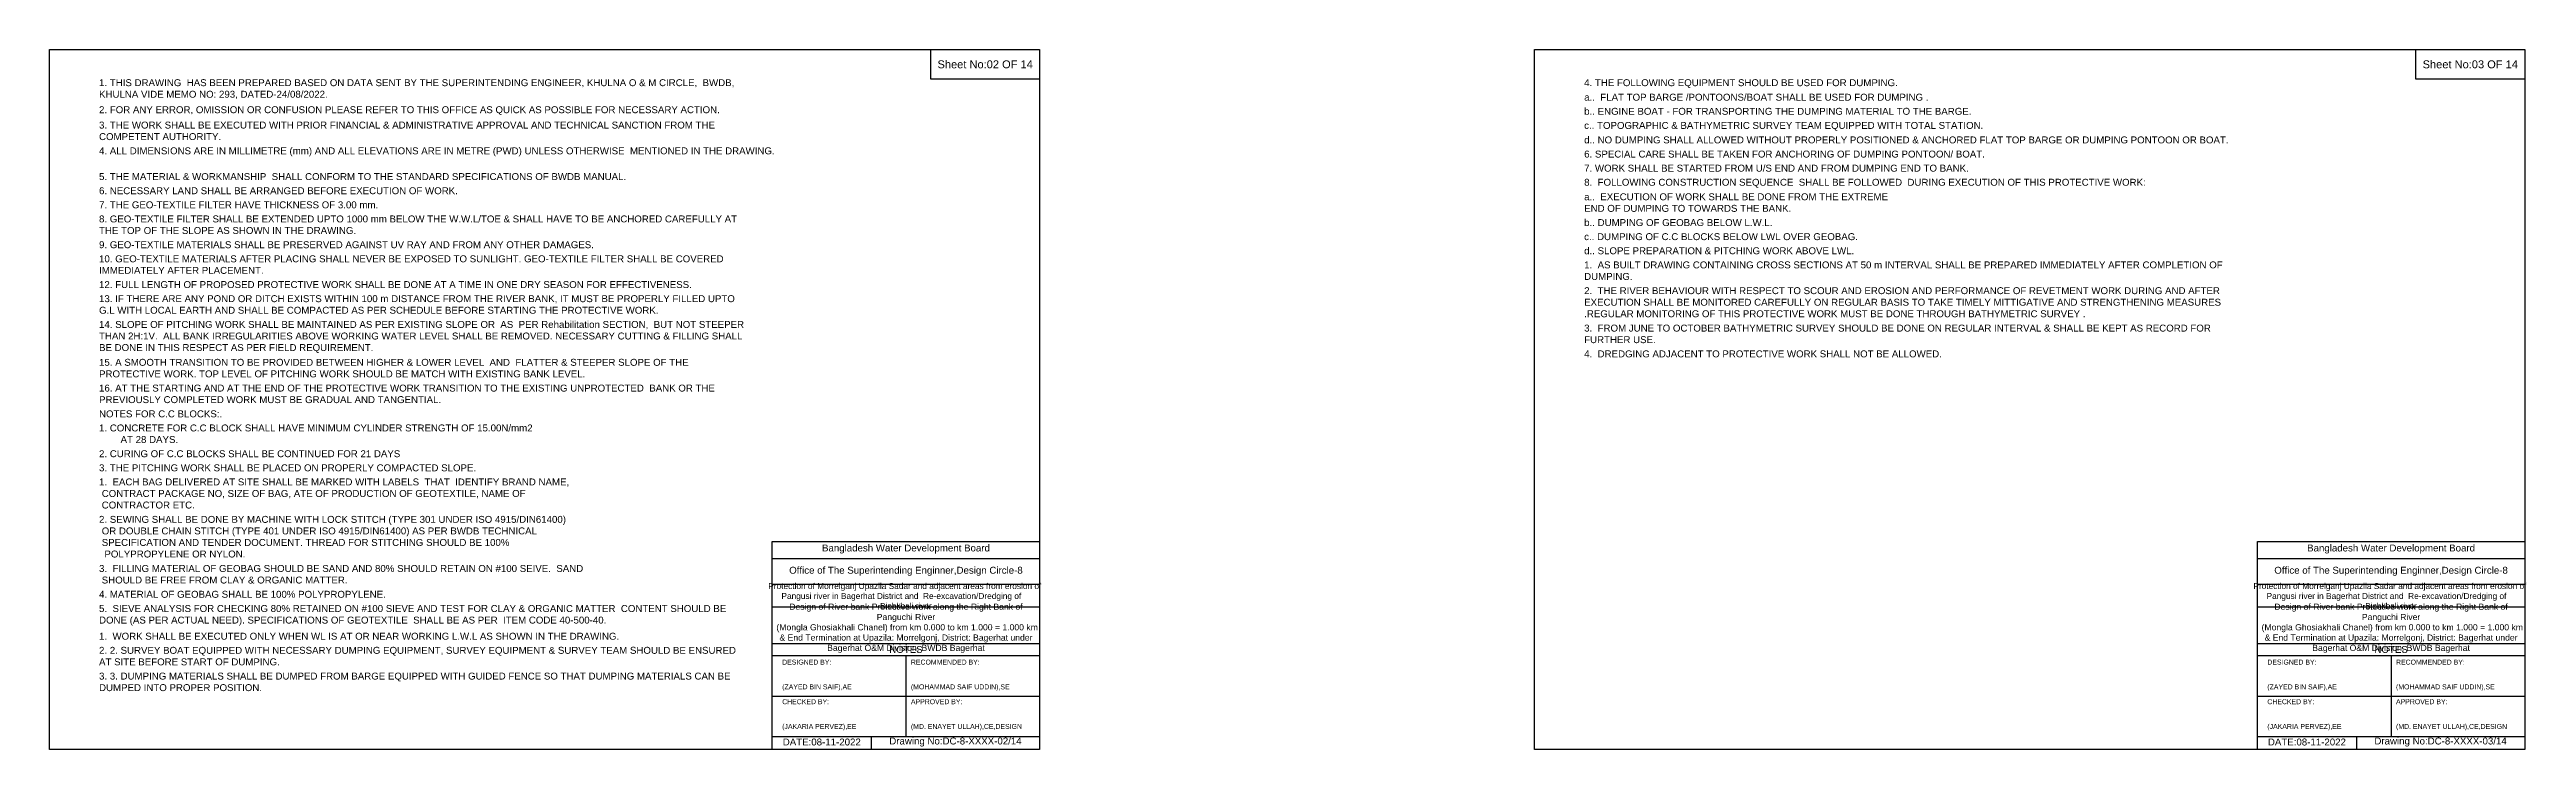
# Model space of a CAD drawing. Header units: inches. Extents: x 89000 to 305017, y -7071 to 0.
# Drawn here: x 115000 to 140017, y -7071 to 0 of the extents above; entities that cross this region are included whole.
import ezdxf

# ---------------------------------------------------------------- set-up
doc = ezdxf.new("R2010")
doc.units = ezdxf.units.IN
doc.header["$LTSCALE"] = 7
doc.header["$MEASUREMENT"] = 0
doc.styles.get("Standard").update_dxf_attribs({"font": 'arial.ttf'})

msp = doc.modelspace()

# ---------------------------------------------------------------- linework, layer by layer
for points in [[(115000, 0), (125000, 0), (125000, -7071), (115000, -7071)], [(123900, 0), (125000, 0), (125000, -300), (123900, -300)], [(130000, 0), (140000, 0), (140000, -7071), (130000, -7071)], [(138900, 0), (140000, 0), (140000, -300), (138900, -300)]]:
    msp.add_lwpolyline(points, close=True)
for points in [[(122300, -7071), (122300, -4971), (125000, -4971)], [(137300, -7071), (137300, -4971), (140000, -4971)], [(122300, -5141), (125000, -5141)], [(137300, -5141), (140000, -5141)], [(122300, -5401), (125000, -5401)], [(137300, -5401), (140000, -5401)], [(122300, -5631), (125000, -5631)], [(137300, -5631), (140000, -5631)], [(122300, -6001), (125000, -6001)], [(137300, -6001), (140000, -6001)], [(122300, -6121), (125000, -6121)], [(123650, -6121), (123650, -6941)], [(137300, -6121), (140000, -6121)], [(138650, -6121), (138650, -6941)], [(122300, -6531), (125000, -6531)], [(137300, -6531), (140000, -6531)], [(122300, -6941), (125000, -6941)], [(123300, -6941), (123300, -7071)], [(137300, -6941), (140000, -6941)], [(138300, -6941), (138300, -7071)]]:
    msp.add_lwpolyline(points)

# ---------------------------------------------------------------- texts
at = {"attachment_point": 5}
for s, insert, char_height in [('Sheet No:02 OF 14', (124450, -150), 80), ('Sheet No:03 OF 14', (139450, -150), 80), ('Bangladesh Water Development Board', (123650, -5046), 70), ('Bangladesh Water Development Board', (138650, -5046), 70), ('Office of The Superintending Enginner,Design Circle-8', (123650, -5271), 70), ('Office of The Superintending Enginner,Design Circle-8', (138650, -5271), 70)]:
    msp.add_mtext(s, dxfattribs=dict(at, insert=insert, char_height=char_height))
for s, insert, char_height, width, attachment_point in [('1. THIS DRAWING  HAS BEEN PREPARED BASED ON DATA SENT BY THE SUPERINTENDING ENGINEER, KHULNA O & M CIRCLE,  BWDB, KHULNA VIDE MEMO NO: 293, DATED-24/08/2022.', (115500, -300), 70, 6500, 1), ('4. THE FOLLOWING EQUIPMENT SHOULD BE USED FOR DUMPING.^J', (130500, -300), 70, 6500, 1), ('a..  FLAT TOP BARGE /PONTOONS/BOAT SHALL BE USED FOR DUMPING .^J', (130500, -446.68486), 70, 6500, 1), ('3. THE WORK SHALL BE EXECUTED WITH PRIOR FINANCIAL & ADMINISTRATIVE APPROVAL AND TECHNICAL SANCTION FROM THE COMPETENT AUTHORITY. ', (115500, -728.08549), 70, 6500, 1), ('2. FOR ANY ERROR, OMISSION OR CONFUSION PLEASE REFER TO THIS OFFICE AS QUICK AS POSSIBLE FOR NECESSARY ACTION.', (115500, -572.99682), 70, 6500, 1), ('c.. TOPOGRAPHIC & BATHYMETRIC SURVEY TEAM EQUIPPED WITH TOTAL STATION.', (130500, -731.55525), 70, 6500, 1), ('b.. ENGINE BOAT - FOR TRANSPORTING THE DUMPING MATERIAL TO THE BARGE.^J', (130500, -589.12005), 70, 6500, 1), ('4. ALL DIMENSIONS ARE IN MILLIMETRE (mm) AND ALL ELEVATIONS ARE IN METRE (PWD) UNLESS OTHERWISE  MENTIONED IN THE DRAWING.', (115500, -988.42883), 70, 6500, 1), ('d.. NO DUMPING SHALL ALLOWED WITHOUT PROPERLY POSITIONED & ANCHORED FLAT TOP BARGE OR DUMPING PONTOON OR BOAT.^J', (130500, -878.24011), 70, 6500, 1), ('5. THE MATERIAL & WORKMANSHIP  SHALL CONFORM TO THE STANDARD SPECIFICATIONS OF BWDB MANUAL.', (115500, -1248.72442), 70, 6500, 1), ('6. SPECIAL CARE SHALL BE TAKEN FOR ANCHORING OF DUMPING PONTOON/ BOAT.', (130500, -1021.10505), 70, 6500, 1), ('7. WORK SHALL BE STARTED FROM U/S END AND FROM DUMPING END TO BANK.', (130500, -1163.54025), 70, 6500, 1), ('6. NECESSARY LAND SHALL BE ARRANGED BEFORE EXECUTION OF WORK.', (115500, -1391.58936), 70, 6500, 1), ('a..  EXECUTION OF WORK SHALL BE DONE FROM THE EXTREME^JEND OF DUMPING TO TOWARDS THE BANK.', (130500, -1452.6603), 70, 6500, 1), ('8.  FOLLOWING CONSTRUCTION SEQUENCE  SHALL BE FOLLOWED  DURING EXECUTION OF THIS PROTECTIVE WORK:^J', (130500, -1305.97544), 70, 6500, 1), ('8. GEO-TEXTILE FILTER SHALL BE EXTENDED UPTO 1000 mm BELOW THE W.W.L/TOE & SHALL HAVE TO BE ANCHORED CAREFULLY AT THE TOP OF THE SLOPE AS SHOWN IN THE DRAWING.', (115500, -1676.5075), 70, 6500, 1), ('7. THE GEO-TEXTILE FILTER HAVE THICKNESS OF 3.00 mm.', (115500, -1534.02456), 70, 6500, 1), ('b.. DUMPING OF GEOBAG BELOW L.W.L.', (130500, -1713.00364), 70, 6500, 1), ('9. GEO-TEXTILE MATERIALS SHALL BE PRESERVED AGAINST UV RAY AND FROM ANY OTHER DAMAGES.', (115500, -1936.85084), 70, 6500, 1), ('d.. SLOPE PREPARATION & PITCHING WORK ABOVE LWL.', (130500, -1997.87403), 70, 6500, 1), ('c.. DUMPING OF C.C BLOCKS BELOW LWL OVER GEOBAG.', (130500, -1855.43884), 70, 6500, 1), ('10. GEO-TEXTILE MATERIALS AFTER PLACING SHALL NEVER BE EXPOSED TO SUNLIGHT. GEO-TEXTILE FILTER SHALL BE COVERED IMMEDIATELY AFTER PLACEMENT. ', (115500, -2079.28604), 70, 6500, 1), ('1.  AS BUILT DRAWING CONTAINING CROSS SECTIONS AT 50 m INTERVAL SHALL BE PREPARED IMMEDIATELY AFTER COMPLETION OF DUMPING.^J', (130500, -2140.73897), 70, 6500, 1), ('13. IF THERE ARE ANY POND OR DITCH EXISTS WITHIN 100 m DISTANCE FROM THE RIVER BANK, IT MUST BE PROPERLY FILLED UPTO G.L WITH LOCAL EARTH AND SHALL BE COMPACTED AS PER SCHEDULE BEFORE STARTING THE PROTECTIVE WORK.', (115500, -2482.01683), 70, 6500, 1), ('12. FULL LENGTH OF PROPOSED PROTECTIVE WORK SHALL BE DONE AT A TIME IN ONE DRY SEASON FOR EFFECTIVENESS.', (115500, -2339.58163), 70, 6500, 1), ('2.  THE RIVER BEHAVIOUR WITH RESPECT TO SCOUR AND EROSION AND PERFORMANCE OF REVETMENT WORK DURING AND AFTER EXECUTION SHALL BE MONITORED CAREFULLY ON REGULAR BASIS TO TAKE TIMELY MITTIGATIVE AND STRENGTHENING MEASURES .REGULAR MONITORING OF THIS PROTECTIVE WORK MUST BE DONE THROUGH BATHYMETRIC SURVEY .', (130500, -2401.03456), 70, 6500, 1), ('14. SLOPE OF PITCHING WORK SHALL BE MAINTAINED AS PER EXISTING SLOPE OR  AS  PER Rehabilitation SECTION,  BUT NOT STEEPER THAN 2H:1V.  ALL BANK IRREGULARITIES ABOVE WORKING WATER LEVEL SHALL BE REMOVED. NECESSARY CUTTING & FILLING SHALL BE DONE IN THIS RESPECT AS PER FIELD REQUIREMENT. ', (115500, -2742.36016), 70, 6500, 1), ('3.  FROM JUNE TO OCTOBER BATHYMETRIC SURVEY SHOULD BE DONE ON REGULAR INTERVAL & SHALL BE KEPT AS RECORD FOR FURTHER USE.^J', (130500, -2779.28604), 70, 6500, 1), ('15. A SMOOTH TRANSITION TO BE PROVIDED BETWEEN HIGHER & LOWER LEVEL  AND  FLATTER & STEEPER SLOPE OF THE PROTECTIVE WORK. TOP LEVEL OF PITCHING WORK SHOULD BE MATCH WITH EXISTING BANK LEVEL. ', (115500, -3124.8613), 70, 6500, 1), ('4.  DREDGING ADJACENT TO PROTECTIVE WORK SHALL NOT BE ALLOWED. ^J', (130500, -3039.58163), 70, 6500, 1), ('16. AT THE STARTING AND AT THE END OF THE PROTECTIVE WORK TRANSITION TO THE EXISTING UNPROTECTED  BANK OR THE PREVIOUSLY COMPLETED WORK MUST BE GRADUAL AND TANGENTIAL.', (115500, -3385.20464), 70, 6500, 1), ('NOTES FOR C.C BLOCKS:.     ', (115500, -3645.54798), 70, 6500, 1), ('1. CONCRETE FOR C.C BLOCK SHALL HAVE MINIMUM CYLINDER STRENGTH OF 15.00N/mm2 ^J        AT 28 DAYS. ^J', (115500, -3787.98317), 70, 6500, 1), ('3. THE PITCHING WORK SHALL BE PLACED ON PROPERLY COMPACTED SLOPE.^J', (115500, -4190.71396), 70, 6500, 1), ('2. CURING OF C.C BLOCKS SHALL BE CONTINUED FOR 21 DAYS', (115500, -4048.27876), 70, 6500, 1), ('1.  EACH BAG DELIVERED AT SITE SHALL BE MARKED WITH LABELS  THAT  IDENTIFY BRAND NAME,^J CONTRACT PACKAGE NO, SIZE OF BAG, ATE OF PRODUCTION OF GEOTEXTILE, NAME OF ^J CONTRACTOR ETC. ', (115500, -4333.19691), 70, 6500, 1), ('2. SEWING SHALL BE DONE BY MACHINE WITH LOCK STITCH (TYPE 301 UNDER ISO 4915/DIN61400) ^J OR DOUBLE CHAIN STITCH (TYPE 401 UNDER ISO 4915/DIN61400) AS PER BWDB TECHNICAL ^J SPECIFICATION AND TENDER DOCUMENT. THREAD FOR STITCHING SHOULD BE 100%^J  POLYPROPYLENE OR NYLON. ', (115500, -4711.40064), 70, 6500, 1), ('3.  FILLING MATERIAL OF GEOBAG SHOULD BE SAND AND 80% SHOULD RETAIN ON #100 SEIVE.  SAND ^J SHOULD BE FREE FROM CLAY & ORGANIC MATTER.^J', (115500, -5207.56025), 70, 6500, 1), ('4. MATERIAL OF GEOBAG SHALL BE 100% POLYPROPYLENE. ', (115500, -5468.33333), 70, 6500, 1), ('Protection of Morrelganj Upazila Sadar and adjacent areas from erosion of  Pangusi river in Bagerhat District and  Re-excavation/Dredging of     Bishkhali river', (123650, -5521), 60, 2800, 5), ('Protection of Morrelganj Upazila Sadar and adjacent areas from erosion of  Pangusi river in Bagerhat District and  Re-excavation/Dredging of     Bishkhali river', (138650, -5521), 60, 2800, 5), ('5.  SIEVE ANALYSIS FOR CHECKING 80% RETAINED ON #100 SIEVE AND TEST FOR CLAY & ORGANIC MATTER  CONTENT SHOULD BE DONE (AS PER ACTUAL NEED). SPECIFICATIONS OF GEOTEXTILE  SHALL BE AS PER  ITEM CODE 40-500-40.^J', (115500, -5612.15325), 70, 6500, 1), ('Design of River bank Protective work along the Right Bank of Panguchi River^J (Mongla Ghosiakhali Chanel) from km 0.000 to km 1.000 = 1.000 km & End Termination at Upazila: Morrelgonj, District: Bagerhat under Bagerhat O&M Division, BWDB Bagerhat', (123650, -5846), 62.34004938, 2700, 5), ('Design of River bank Protective work along the Right Bank of Panguchi River^J (Mongla Ghosiakhali Chanel) from km 0.000 to km 1.000 = 1.000 km & End Termination at Upazila: Morrelgonj, District: Bagerhat under Bagerhat O&M Division, BWDB Bagerhat', (138650, -5846), 62.34004938, 2700, 5), ('1.  WORK SHALL BE EXECUTED ONLY WHEN WL IS AT OR NEAR WORKING L.W.L AS SHOWN IN THE DRAWING. ^J', (115500, -5891.88267), 70, 6500, 1), ('2. 2. SURVEY BOAT EQUIPPED WITH NECESSARY DUMPING EQUIPMENT, SURVEY EQUIPMENT & SURVEY TEAM SHOULD BE ENSURED AT SITE BEFORE START OF DUMPING.^J', (115500, -6034.31787), 70, 6500, 1), ('DESIGNED BY:^J^J^J(ZAYED BIN SAIF),AE', (122400, -6321), 50, 1400, 4), ('NOTES', (123650, -6061), 70, 2800, 5), ('RECOMMENDED BY:^J^J^J(MOHAMMAD SAIF UDDIN),SE', (123700, -6321), 50, 1400, 4), ('DESIGNED BY:^J^J^J(ZAYED BIN SAIF),AE', (137400, -6321), 50, 1400, 4), ('NOTES', (138650, -6061), 70, 2800, 5), ('RECOMMENDED BY:^J^J^J(MOHAMMAD SAIF UDDIN),SE', (138700, -6321), 50, 1400, 4), ('3. 3. DUMPING MATERIALS SHALL BE DUMPED FROM BARGE EQUIPPED WITH GUIDED FENCE SO THAT DUMPING MATERIALS CAN BE DUMPED INTO PROPER POSITION.^J', (115500, -6294.66121), 70, 6500, 1), ('CHECKED BY:^J^J^J(JAKARIA PERVEZ),EE', (122400, -6721), 50, 1400, 4), ('APPROVED BY:^J^J^J(MD. ENAYET ULLAH),CE,DESIGN', (123700, -6721), 50, 1400, 4), ('CHECKED BY:^J^J^J(JAKARIA PERVEZ),EE', (137400, -6721), 50, 1400, 4), ('APPROVED BY:^J^J^J(MD. ENAYET ULLAH),CE,DESIGN', (138700, -6721), 50, 1400, 4), ('DATE:08-11-2022', (122800, -6996), 70, 1400, 5), ('Drawing No:DC-8-XXXX-02/14', (124150, -6996), 70, 2200, 5), ('DATE:08-11-2022', (137800, -6996), 70, 1400, 5), ('Drawing No:DC-8-XXXX-03/14', (139150, -6996), 70, 2200, 5)]:
    msp.add_mtext(s, dxfattribs=dict(insert=insert, char_height=char_height, width=width, attachment_point=attachment_point))

doc.saveas('drawing.dxf')
